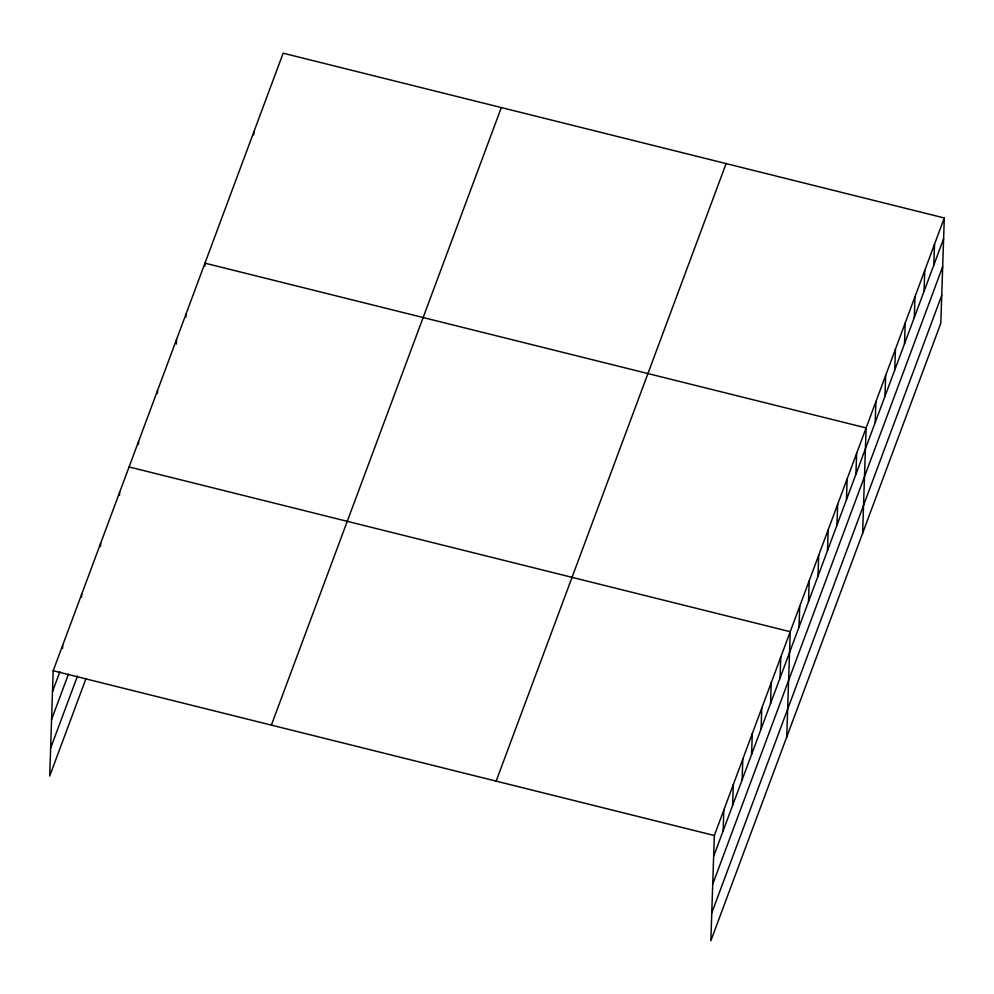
<?xml version="1.0" encoding="UTF-8"?>
<svg xmlns="http://www.w3.org/2000/svg" width="994" height="994" viewBox="0 0 994 994"><rect width="100%" height="100%" fill="white"/><g stroke="black" fill="none" stroke-linecap="round" stroke-linejoin="round"><path stroke-width="1.49" d="M944.3 217.972L714.338 835.507L710.847 940.809L940.809 323.261L944.3 217.972L283.153 53.191L53.191 670.739L49.7 776.028L86.068 678.38M62.585 648.25L62.684 645.268M81.558 597.295L81.645 594.313M100.518 546.352L100.618 543.37M119.491 495.397L119.591 492.428M138.464 444.455L138.564 441.473M157.437 393.512L157.537 390.53M176.36 344.048L176.51 339.575M185.903 317.086L185.99 314.104M204.863 266.143L204.963 263.161L866.109 427.929L862.618 533.231M253.731 134.911L253.83 131.929M723.135 830.885L723.818 810.035M732.615 805.413L733.311 784.564M742.108 779.942L742.791 759.093M751.588 754.458L752.284 733.609M761.081 728.987L761.764 708.138M770.561 703.516L771.257 682.667M780.054 678.045L780.737 657.196M786.739 737.014L790.23 631.724L129.083 466.944M799.014 627.09L799.71 606.241M808.507 601.618L809.203 580.769M817.987 576.147L818.683 555.298M827.48 550.676L828.164 529.827M836.96 525.205L837.656 504.356M846.453 499.721L847.136 478.872M855.933 474.25L856.629 453.401M875.192 422.537L875.888 401.688M884.971 396.283L885.654 375.434M894.737 370.041L895.432 349.192M904.515 343.8L905.211 322.951M914.294 317.546L914.977 296.697M924.06 291.304L924.755 270.455M933.838 265.063L934.522 244.213M52.496 691.588L59.876 671.77M51.576 719.457L68.437 674.168M50.619 748.171L77.507 675.995M271.374 725.111L501.336 107.563M496.155 781.135L726.117 163.588M713.642 856.356L943.604 238.808M712.723 884.225L942.685 266.678M711.766 912.939L941.728 295.392M53.191 670.739L714.338 835.507"/></g></svg>
